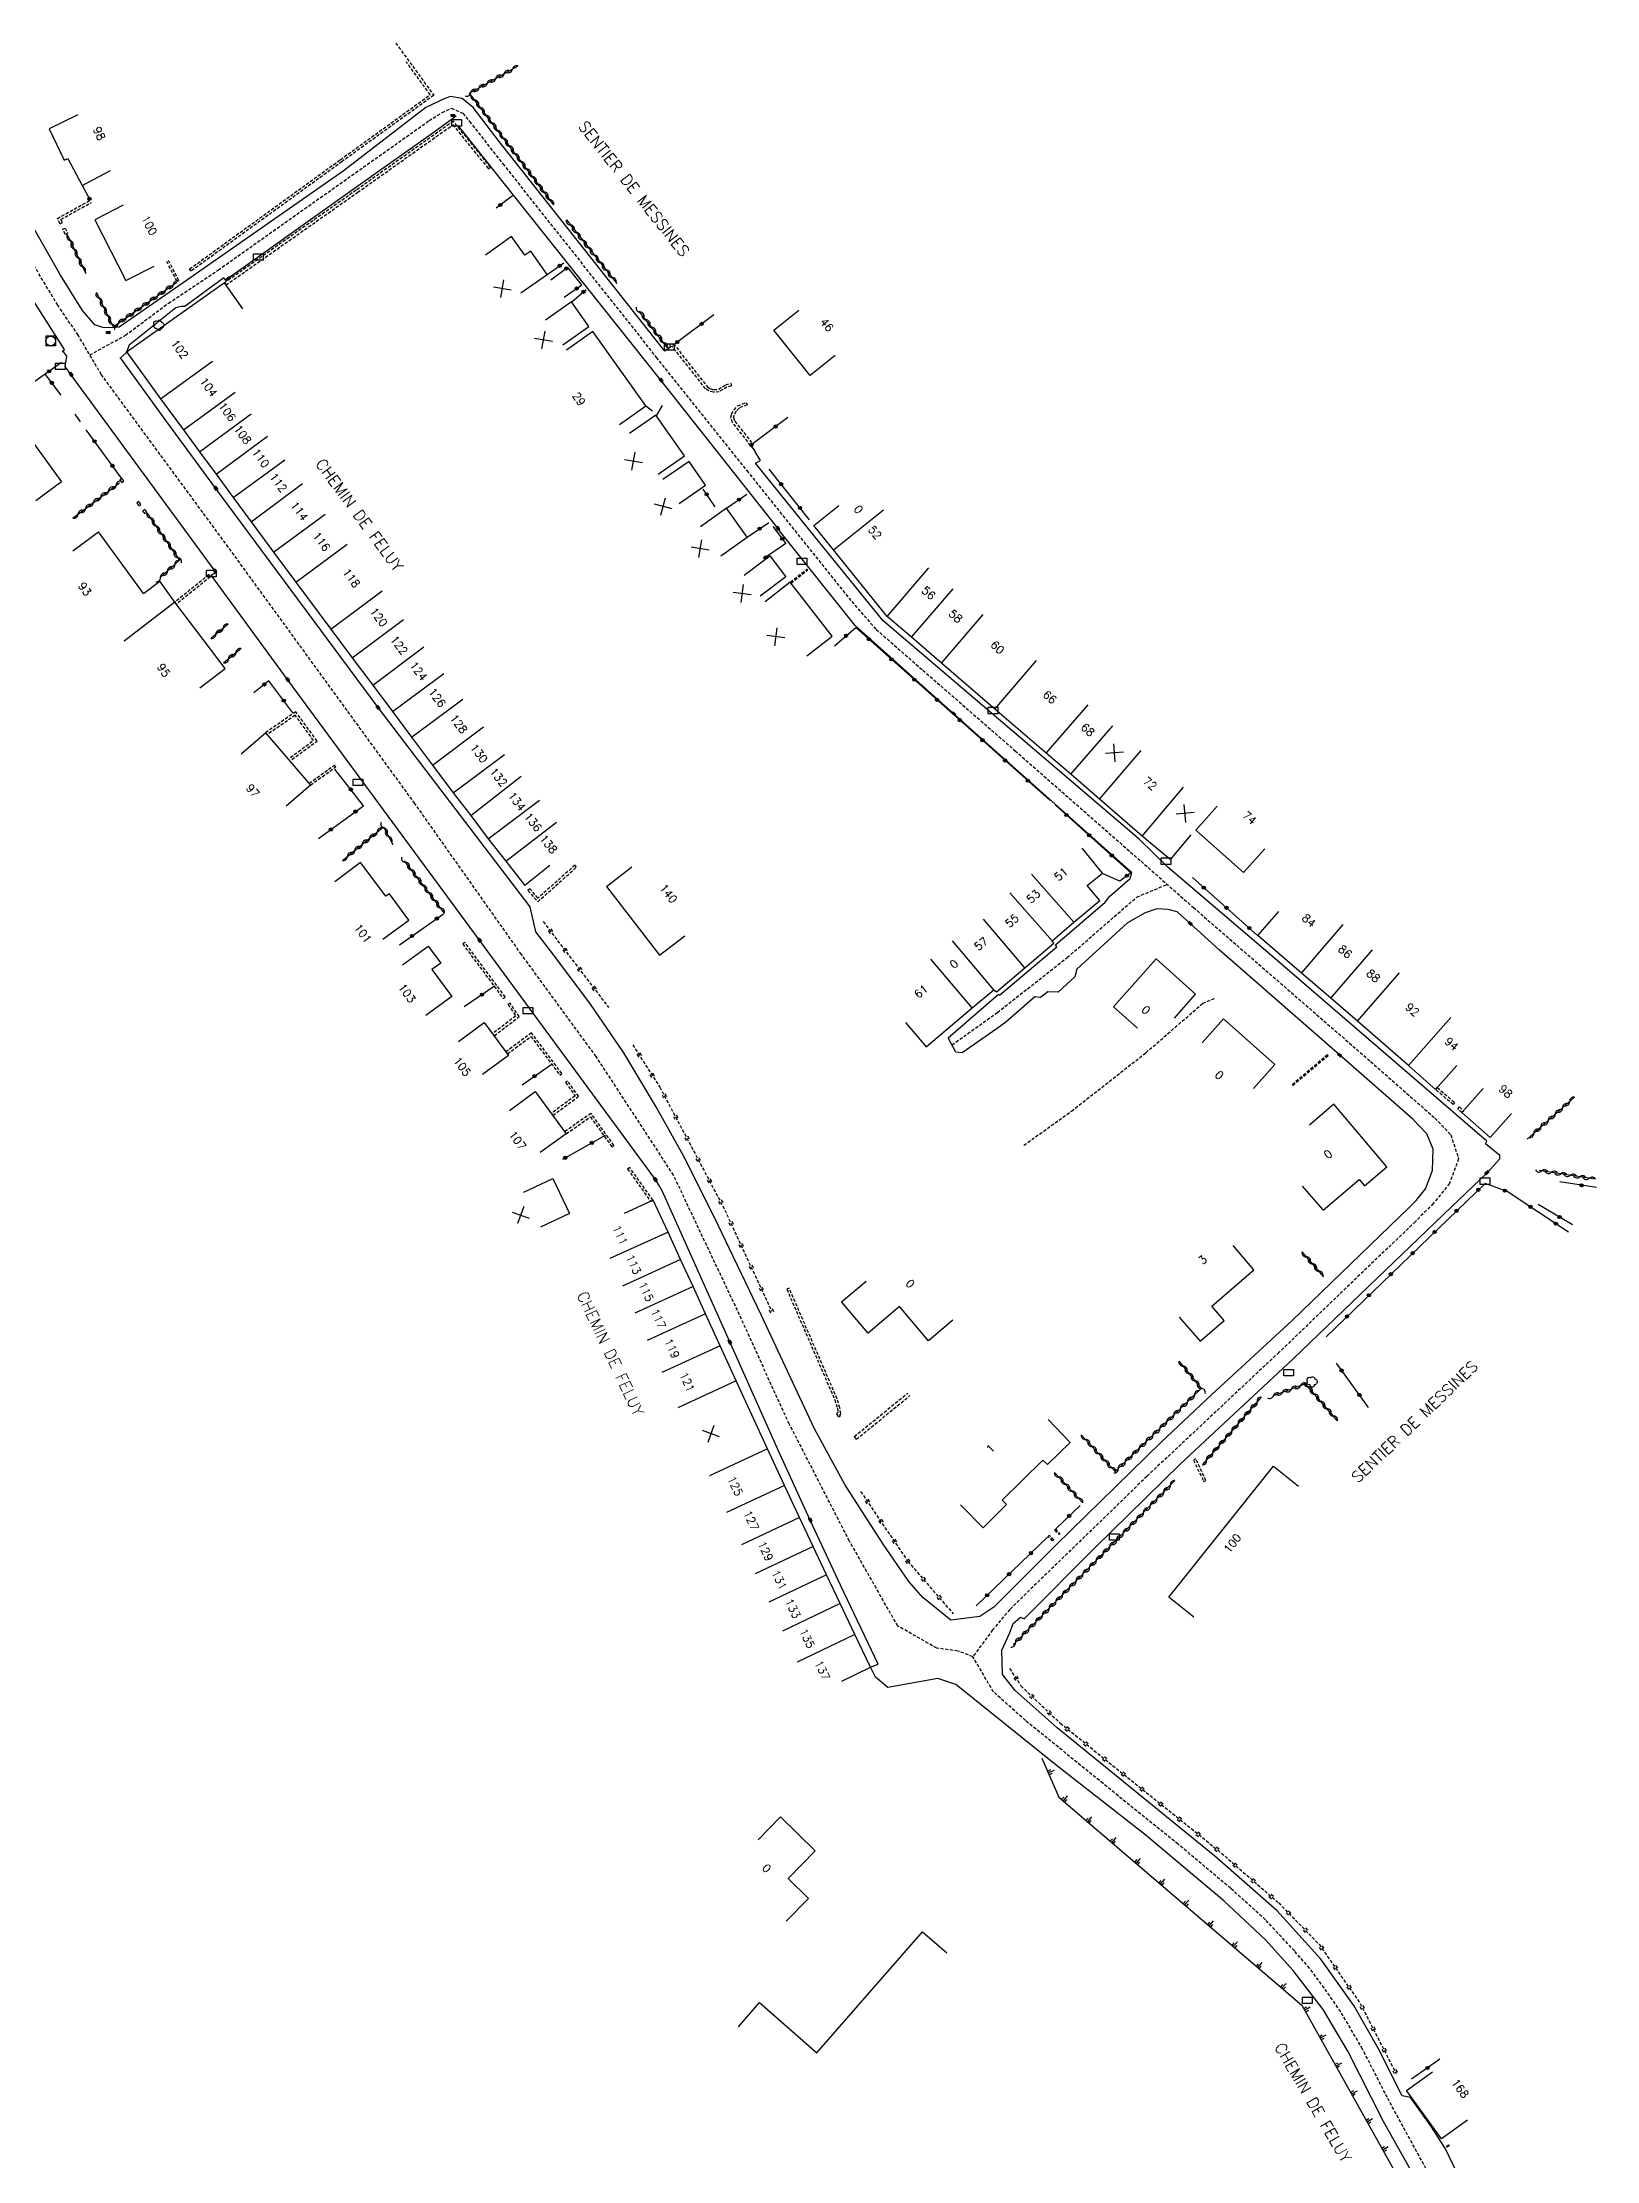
# Model space of a CAD drawing. Header units: millimetres. Extents: x 134000 to 135001, y 143000 to 144000.
# Drawn here: x 134157.8 to 134400.5, y 143281.8 to 143612.7 of the extents above; entities that cross this region are included whole.
import ezdxf
from ezdxf.enums import TextEntityAlignment as Align

# ---------------------------------------------------------------- set-up
doc = ezdxf.new("R2010")
doc.units = ezdxf.units.MM
doc.linetypes.add('DASHED', pattern=[0.75, 0.5, -0.25])
doc.layers.get('0').update_dxf_attribs({"linetype": 'CONTINUOUS'})
for name, color, linetype in [('W0001', 6, 'DASHED'), ('W0008', 7, 'CONTINUOUS'), ('w0100', 7, 'CONTINUOUS'), ('W0112', 1, 'DASHED'), ('W0211', 2, 'CONTINUOUS'), ('W0220', 5, 'DASHED'), ('W0300', 7, 'CONTINUOUS'), ('W0310', 3, 'CONTINUOUS'), ('W0322', 7, 'CONTINUOUS'), ('w0400', 7, 'CONTINUOUS'), ('W0420', 7, 'CONTINUOUS'), ('W0989', 7, 'CONTINUOUS'), ('W0991', 7, 'CONTINUOUS'), ('W1102', 7, 'CONTINUOUS'), ('W1471', 7, 'CONTINUOUS')]:
    doc.layers.add(name, color=color, linetype=linetype)
doc.styles.get("Standard").update_dxf_attribs({"font": 'romans.shx', "width": 0.85})

# ---------------------------------------------------------------- blocks, each defined once
blk = doc.blocks.new('T1471')
at = {"color": 0, "linetype": 'Continuous', "flags": 128}
blk.add_lwpolyline([(-0.75, -0.5), (-0.75, 0.5), (0.75, 0.5), (0.75, -0.5), (-0.75, -0.5)], dxfattribs=at)
blk = doc.blocks.new('T400')
at = {"color": 0, "linetype": 'ByBlock', "lineweight": -2}
for p, q in [((-0.15, -0.25), (-0.15, 0.3)), ((-0.15, 0.3), (0.15, 0.3)), ((-0.15, 0.15), (0.15, 0.15)), ((-0.15, 0), (0.15, 0)), ((0.15, 0.3), (0.15, -0.25)), ((-0.15, -0.15), (0.15, -0.15)), ((-0.15, -0.25), (-0.15, -0.3)), ((-0.15, -0.3), (0.15, -0.3)), ((0.15, -0.3), (0.15, -0.25))]:
    blk.add_line(p, q, dxfattribs=at)
blk = doc.blocks.new('t991o')
at = {"color": 0, "linetype": 'Continuous'}
for p, q in [((-1, 1), (1, -1)), ((-1, -1), (1, 1))]:
    blk.add_line(p, q, dxfattribs=at)
blk = doc.blocks.new('T300')
for p, q in [((-0.8, 0.51), (-0.86, 0.34)), ((-0.86, 0.34), (-0.86, 0.17)), ((-0.86, 0.17), (-0.74, 0.06)), ((-0.69, 0.63), (-0.8, 0.51)), ((-0.8, -0.06), (-0.74, 0.06)), ((-0.74, 0.06), (-0.69, 0.11)), ((-0.57, 0.69), (-0.69, 0.63)), ((-0.46, 0.69), (-0.57, 0.69)), ((-0.29, 0.63), (-0.46, 0.69)), ((-0.29, 0.63), (-0.17, 0.74)), ((-0.23, 0.57), (-0.29, 0.63)), ((-0.17, 0.74), (-0.06, 0.8)), ((-0.06, 0.8), (0.06, 0.8)), ((0.06, 0.8), (0.23, 0.74)), ((0.23, 0.74), (0.34, 0.63)), ((0.34, 0.63), (0.4, 0.51)), ((0.46, 0.46), (0.34, 0.46)), ((0.4, 0.51), (0.4, 0.46)), ((0.57, 0.4), (0.46, 0.46)), ((0.57, 0.4), (0.69, 0.29)), ((0.69, 0.29), (0.74, 0.17)), ((0.74, 0.06), (0.69, -0.17)), ((0.74, 0.17), (0.74, 0.06)), ((-0.8, -0.17), (-0.8, -0.06)), ((-0.8, -0.23), (-0.8, -0.17)), ((-0.74, -0.34), (-0.8, -0.23)), ((-0.69, -0.4), (-0.74, -0.34)), ((-0.51, -0.46), (-0.69, -0.4)), ((-0.4, -0.46), (-0.51, -0.46)), ((-0.4, -0.46), (-0.34, -0.46)), ((-0.34, -0.46), (-0.34, -0.4)), ((-0.34, -0.51), (-0.34, -0.46)), ((-0.29, -0.63), (-0.34, -0.51)), ((-0.17, -0.74), (-0.29, -0.63)), ((-0.06, -0.8), (-0.17, -0.74)), ((0.06, -0.8), (-0.06, -0.8)), ((0.17, -0.74), (0.06, -0.8)), ((0.23, -0.69), (0.17, -0.74)), ((0.29, -0.46), (0.23, -0.46)), ((0.29, -0.63), (0.23, -0.69)), ((0.46, -0.4), (0.29, -0.46)), ((0.34, -0.51), (0.29, -0.63)), ((0.34, -0.51), (0.34, -0.46)), ((0.57, -0.34), (0.46, -0.4)), ((0.63, -0.29), (0.57, -0.34)), ((0.69, -0.17), (0.63, -0.29))]:
    blk.add_line(p, q)
blk = doc.blocks.new('T420')
for p, q in [((0.75, 0.75), (-0.75, 0.75)), ((-0.75, 0.75), (-0.75, -0.75)), ((0.75, 0.75), (0.75, -0.75)), ((0.75, -0.75), (-0.75, -0.75))]:
    blk.add_line(p, q)
blk.add_ellipse((0, 0), major_axis=(-0.53, 0.53), ratio=1, start_param=3.926991, end_param=10.210176)
blk = doc.blocks.new('t322o')
at = {"color": 0, "linetype": 'Continuous'}
for radius in [0.25, 0.15]:
    blk.add_circle((0, 0), radius, dxfattribs=at)
blk = doc.blocks.new('t310o')
at = {"color": 0, "linetype": 'Continuous'}
for centre, start, end in [((-0.5, 0.38), 216.8699, 323.1304), ((0.5, -0.37), 36.8699, 143.1303)]:
    blk.add_arc(centre, 0.625, start, end, dxfattribs=at)
blk = doc.blocks.new('t220o')
at = {"color": 0, "linetype": 'Continuous'}
for p, q in [((-0.25, 0.25), (0.25, 0.25)), ((-0.25, -0.25), (0.25, -0.25))]:
    blk.add_line(p, q, dxfattribs=at)
blk = doc.blocks.new('t211o')
at = {"color": 0, "linetype": 'Continuous'}
for p, q in [((-0.29, 0.5), (-0.29, 0)), ((0, 1), (0, 0)), ((0.29, 0.5), (0.29, 0))]:
    blk.add_line(p, q, dxfattribs=at)

msp = doc.modelspace()

# ---------------------------------------------------------------- linework, layer by layer
at = {"layer": 'W0001'}
for points in [[(134165.21, 143563.9), (134170.77, 143566.98), (134177.48, 143571.99), (134185.28, 143577.19), (134218.2, 143600.51), (134220.24, 143601.77), (134221.67, 143602.45), (134223.46, 143601.67), (134224.51, 143600.39), (134229.7, 143593.77), (134253.68, 143563.52), (134267.83, 143545.83), (134284.19, 143525.39), (134288.02, 143521.01), (134295.3, 143514.65), (134309.71, 143502.08), (134329.38, 143484.8), (134337.56, 143477.58), (134365.23, 143453.52), (134375.28, 143444.67), (134377.75, 143442.08), (134378.98, 143438.3), (134377.55, 143434.46), (134375.02, 143431.35), (134372.23, 143428.52), (134350.93, 143408.09), (134330.28, 143388.7), (134308.88, 143367.93), (134306.2, 143364.71), (134303.12, 143360.54)], [(134375.67, 143277.26), (134367.83, 143291.67), (134363.97, 143299.24), (134360.56, 143305.08), (134357.98, 143308.78), (134355.71, 143311.86), (134353.34, 143314.57), (134348.81, 143319.44), (134343.37, 143324.35), (134335.17, 143331.23), (134323.45, 143340.7), (134311.32, 143350.58), (134306.34, 143355.04), (134303.12, 143360.54), (134300.77, 143361.42), (134297.47, 143361.88), (134291.38, 143365.33), (134283.84, 143378.6), (134274.45, 143396.89), (134266.03, 143415.29), (134256.37, 143435.77), (134244.27, 143454.31), (134232.61, 143470.25), (134215.97, 143493.82), (134186.84, 143533.87), (134167.02, 143560.82), (134163.4, 143566.98), (134160.21, 143571.67), (134155.11, 143580.14)], [(134299.86, 143456.11), (134306.95, 143461.19), (134317.85, 143469.76), (134328.72, 143479.21), (134333.47, 143481.19)], [(134311.09, 143440.44), (134318.52, 143445.77), (134330.13, 143454.89), (134339.02, 143462.61), (134340.9, 143463.39)]]:
    msp.add_lwpolyline(points, dxfattribs=at)
at = {"layer": 'W0008'}
msp.add_line((134372.35, 143431.79), (134371.23, 143430.69), dxfattribs=at)
for points in [[(134255.96, 143565.18), (134255, 143564.51), (134229.14, 143597.27), (134225.08, 143602.58), (134223.35, 143603.98), (134221.53, 143604.29), (134220.64, 143603.97), (134217.69, 143602.55), (134204.76, 143592.62), (134179.09, 143574.71), (134169.79, 143568.24), (134168.8, 143568.13), (134167.26, 143568.2), (134165.99, 143568.62), (134164.07, 143570.85), (134160.62, 143576.35), (134155.89, 143584.69), (134153.47, 143589.15), (134148.39, 143599.62), (134136.13, 143624.93)], [(134222.42, 143601.19), (134218.63, 143598.44), (134206.57, 143589.93), (134186.81, 143575.83), (134186.43, 143575.55), (134186.14, 143575.95), (134180.06, 143571.45), (134179.48, 143571.47), (134178.64, 143571.24), (134171.36, 143565.41), (134170.88, 143564.25), (134169.9, 143563.34)], [(134372.35, 143431.79), (134373.81, 143433.64), (134374.91, 143436.48), (134374.99, 143439.8), (134374.03, 143442.22), (134371.81, 143444.51), (134360.41, 143454.52), (134341.58, 143470.99), (134337.06, 143475.07), (134335.02, 143476.92), (134333.63, 143477.25), (134331.87, 143477.37), (134330.05, 143476.75), (134327.27, 143475.19), (134319.35, 143467.93), (134319.05, 143466.76), (134316.44, 143464.35), (134314.84, 143464.41), (134313.67, 143463.53), (134312.77, 143463.6), (134308.24, 143459.64), (134306.93, 143458.66), (134301.45, 143454.88), (134300.46, 143455), (134299.25, 143457.22), (134307.14, 143464.02), (134307.27, 143463.86), (134316.21, 143471.46), (134316.01, 143471.75), (134323.79, 143478.41), (134324.5, 143479.36), (134327.69, 143482.1), (134327.94, 143483.05), (134300.14, 143507.86), (134284.71, 143521.63), (134272.93, 143536.44), (134272.67, 143536.84), (134254.41, 143559.97), (134231.39, 143588.87), (134222.73, 143599.76)], [(134160.89, 143564.43), (134161.28, 143564.73), (134156.15, 143572.76)], [(134376.17, 143272.03), (134367.27, 143287.94), (134361.69, 143298.9), (134357.8, 143305.4), (134353.15, 143311.5), (134348.83, 143316.29), (134342.33, 143322.41), (134329.9, 143332.81), (134316.15, 143343.58), (134300.44, 143356.2), (134297.63, 143357.11), (134289.84, 143355.74), (134287.93, 143357.36), (134287.15, 143358.88), (134288.35, 143359.38), (134282.42, 143371.71), (134277.73, 143381.89), (134272.73, 143392.8), (134265.16, 143409.72), (134254.65, 143433.22), (134254.04, 143434.33), (134253.54, 143435.07), (134226.09, 143472.45), (134196.1, 143513.2), (134184.16, 143529.5), (134184.87, 143529.95), (134184.77, 143530.14), (134162.27, 143560.86), (134161.37, 143562.11), (134161.6, 143563.69), (134161.01, 143564.52)], [(134371.23, 143430.69), (134352.97, 143413.07), (134340.45, 143401.48), (134332.52, 143394.06), (134325.42, 143387.14), (134316.07, 143377.97), (134306.39, 143368.28), (134304.2, 143366.82), (134299.65, 143366.23), (134295.29, 143369.8), (134293.11, 143372.3), (134289.13, 143378.14), (134283.12, 143387.43), (134278.4, 143396.12), (134270.06, 143413.93), (134262.65, 143429.38), (134257.92, 143438.76), (134253.73, 143446.32), (134248.59, 143454.9), (134243.42, 143462.48), (134237.52, 143470.32), (134234.88, 143473.78), (134233.98, 143477.7), (134216.89, 143500.07), (134210.22, 143508.82), (134185.46, 143542.25), (134184.89, 143543.04), (134177.26, 143553.44), (134170.01, 143563.45)], [(134378.68, 143279.97), (134376.92, 143283.65), (134374.74, 143287.09), (134371.48, 143291.65), (134370.15, 143291.94), (134366.47, 143299.27), (134362.61, 143306.04), (134357.48, 143313.27), (134350.6, 143320.88), (134340.91, 143329.36), (134316.27, 143349.42), (134309.72, 143355.24), (134307.76, 143357.76), (134307.64, 143361.58), (134308.82, 143364.18), (134309.42, 143365.72), (134310.53, 143366.72), (134311.12, 143366.43), (134322.13, 143377.5), (134335.54, 143390.66), (134353.11, 143407.02), (134365.03, 143418.47), (134377.83, 143430.78), (134383.41, 143436.15), (134385.39, 143438.29), (134385.42, 143438.84), (134383.2, 143440.65), (134383.38, 143441.07), (134349.2, 143470.57), (134333.61, 143483.82), (134329.08, 143488.28), (134310.6, 143504.03), (134289.12, 143522.36), (134277.67, 143536.49), (134269.18, 143546.98), (134269.96, 143547.42), (134269.09, 143548.87)]]:
    msp.add_lwpolyline(points, dxfattribs=at)
at = {"layer": 'w0100'}
for p, q in [((134162.54, 143533.31), (134166.58, 143536.25)), ((134173.58, 143526.66), (134166.58, 143536.25)), ((134173.58, 143526.66), (134176.12, 143528.58)), ((134237.06, 143484.14), (134233.14, 143481.04)), ((134245.92, 143480.86), (134249.88, 143483.91)), ((134359.48, 143446.83), (134355.67, 143443.59)), ((134357.8, 143430.27), (134363.43, 143435.08)), ((134363.43, 143435.08), (134364.27, 143434.09)), ((134354.55, 143434.07), (134357.8, 143430.27)), ((134282.61, 143415.96), (134286.43, 143419.2)), ((134286.76, 143411.07), (134282.61, 143415.96)), ((134291.67, 143415.23), (134286.76, 143411.07)), ((134296.19, 143409.89), (134291.67, 143415.23)), ((134300.01, 143413.12), (134296.19, 143409.89)), ((134274.27, 143325.9), (134278.5, 143330.2)), ((134277.44, 143322.78), (134274.27, 143325.9)), ((134273.94, 143319.21), (134277.44, 143322.78))]:
    msp.add_line(p, q, dxfattribs=at)
for points in [[(134163.35, 143601.42), (134158.85, 143599.24), (134161.22, 143594.35), (134161.8, 143594.6), (134164.02, 143590.38), (134168.45, 143592.7)], [(134170.42, 143587.28), (134165.97, 143585.01), (134170.82, 143575.51), (134175.27, 143577.78)], [(134232.54, 143573.6), (134236.62, 143576.49), (134234.06, 143580.11), (134233.16, 143579.48), (134231.04, 143582.41), (134226.99, 143579.48)], [(134189.13, 143571.1), (134186.23, 143575.17), (134170.9, 143564.26)], [(134239.06, 143565.46), (134243.15, 143568.33), (134240.44, 143572.2), (134236.35, 143569.33)], [(134281.59, 143563.83), (134277.69, 143560.71), (134272.03, 143567.78), (134275.93, 143570.91)], [(134247.95, 143553.03), (134252.02, 143555.94), (134243.74, 143567.54), (134239.67, 143564.64)], [(134170.99, 143564.34), (134176.25, 143557.06), (134179.83, 143552.18), (134182.36, 143548.75), (134184.92, 143545.29), (134187.58, 143541.64), (134190.4, 143537.84), (134193.89, 143533.1), (134197.37, 143528.39), (134202.86, 143521.05), (134206.18, 143516.6), (134209.39, 143512.32), (134212.49, 143508.18), (134215.44, 143504.19), (134218.71, 143499.83), (134221.94, 143495.49), (134224.73, 143491.94), (134227.44, 143488.33), (134230.17, 143484.8), (134233.14, 143481.04)], [(134253.99, 143545.27), (134258.07, 143548.15), (134253.6, 143554.51), (134249.51, 143551.63)], [(134150.27, 143550.02), (134154.31, 143552.97), (134160.8, 143544.08), (134156.76, 143541.13)], [(134257.26, 143540.71), (134261.37, 143543.55), (134258.8, 143547.28), (134254.69, 143544.43)], [(134337.14, 143488.93), (134333.92, 143485.1), (134329.58, 143488.74), (134322.87, 143494.52), (134318.4, 143498.39), (134314.58, 143501.69), (134306.56, 143508.56), (134298.2, 143515.77), (134293.53, 143519.79), (134289.73, 143523.06), (134281.36, 143533.46), (134278.28, 143537.26), (134282.17, 143540.4)], [(134263.77, 143532.54), (134267.85, 143535.44), (134264.65, 143539.95), (134260.57, 143537.05)], [(134267.41, 143529.51), (134271.39, 143532.53), (134273.9, 143529.23), (134269.91, 143526.21)], [(134182.39, 143511.89), (134186.37, 143514.92), (134178.51, 143525.26), (134176.12, 143528.58)], [(134277.21, 143516.91), (134281.16, 143519.99), (134274.6, 143528.39), (134270.66, 143525.31)], [(134188.85, 143501.6), (134192.64, 143504.86), (134199.67, 143496.7), (134195.89, 143493.43)], [(134348.72, 143486.76), (134345.39, 143483.03), (134337.92, 143489.68), (134341.25, 143493.41)], [(134210.98, 143472.65), (134215.01, 143475.61), (134211.99, 143479.73), (134211.45, 143479.33), (134207.47, 143484.61), (134203.48, 143481.61)], [(134292.59, 143459.62), (134295.82, 143455.8), (134303.03, 143461.9), (134306.37, 143464.72), (134306.8, 143464.38), (134311.24, 143468.14), (134315.78, 143472), (134315.51, 143472.36), (134318.86, 143475.3), (134322.94, 143478.68), (134320.99, 143481), (134323.38, 143482.96), (134320.21, 143486.83)], [(134245.92, 143480.86), (134254.17, 143470.11), (134258.14, 143473.15)], [(134378.69, 143452.91), (134375.39, 143449.15), (134371.15, 143452.87), (134363.16, 143459.81), (134359, 143463.41), (134354.44, 143467.3), (134347.61, 143473.19), (134350.88, 143476.98)], [(134214.02, 143468.6), (134218.06, 143471.54), (134220.01, 143468.86), (134218.64, 143467.87), (134221.72, 143463.69), (134217.69, 143460.73)], [(134334.58, 143460.31), (134337.9, 143464.04), (134331.74, 143469.54), (134325.1, 143462.05), (134328.85, 143458.73)], [(134222.79, 143456.64), (134226.82, 143459.59), (134230.59, 143454.45), (134226.55, 143451.49)], [(134346.94, 143449.32), (134350.27, 143453.05), (134342.27, 143460.18), (134338.95, 143456.45)], [(134230.74, 143445.88), (134234.78, 143448.82), (134239.58, 143442.23), (134235.54, 143439.29)], [(134387.21, 143445.4), (134383.9, 143441.65), (134379.5, 143445.53), (134382.8, 143449.28)], [(134364.27, 143434.09), (134367.76, 143437.08), (134359.48, 143446.83)], [(134233.01, 143433.1), (134237.53, 143435.23), (134240.11, 143429.78), (134235.58, 143427.64)], [(134282.64, 143356.72), (134287.15, 143358.88), (134284.69, 143364.02), (134282.4, 143368.83), (134280.25, 143373.33), (134278.15, 143377.76), (134276.02, 143382.27), (134273.69, 143387.28), (134271.05, 143393), (134266.14, 143403.63), (134263.65, 143409.09), (134261.37, 143414.09), (134259.41, 143418.38), (134257.48, 143422.59), (134255.54, 143426.87), (134253.21, 143431.87), (134248.68, 143429.77)], [(134335.34, 143413.6), (134338.6, 143409.81), (134342.36, 143413.04), (134340.41, 143415.31), (134347.02, 143420.98), (134343.77, 143424.77)], [(134301.2, 143384.26), (134304.7, 143380.68), (134308.39, 143384.3), (134307.69, 143385.01), (134314.05, 143391.24), (134314.79, 143390.58), (134318.33, 143394.01), (134314.85, 143397.6)], [(134337.61, 143366.72), (134333.7, 143369.84), (134350.06, 143390.31), (134353.97, 143387.19)], [(134269.58, 143331.95), (134273.08, 143335.52), (134278.5, 143330.2)], [(134266.49, 143302.73), (134269.79, 143306.49), (134278.73, 143298.64), (134295.27, 143317.56), (134299.03, 143314.27)], [(134380.35, 143288.14), (134376.3, 143285.2), (134370.84, 143292.74), (134374.89, 143295.67)]]:
    msp.add_lwpolyline(points, dxfattribs=at)
at = {"layer": 'W0112'}
for p, q in [((134204.58, 143594.09), (134181.04, 143577)), ((134206.81, 143589.64), (134186.25, 143575.16)), ((134160.57, 143584.41), (134160.92, 143584.6)), ((134161, 143583.55), (134161.37, 143583.72)), ((134161.39, 143582.74), (134161, 143583.55)), ((134179.1, 143575.55), (134177.39, 143578.88)), ((134256.18, 143565.23), (134255.88, 143565.18)), ((134266.38, 143555.95), (134267.71, 143556.47)), ((134170.23, 143544.6), (134169.9, 143544.37)), ((134170.52, 143544.17), (134170.23, 143544.6)), ((134172.89, 143541), (134172.56, 143540.78)), ((134173.19, 143540.55), (134172.89, 143541)), ((134173.79, 143539.78), (134173.45, 143539.56)), ((134174.09, 143539.34), (134173.79, 143539.78)), ((134274.71, 143528.27), (134277.28, 143530.3)), ((134184.04, 143529.25), (134178.72, 143524.95)), ((134199.47, 143496.98), (134203.41, 143499.83)), ((134235.16, 143478.48), (134241.24, 143483.9)), ((134233.64, 143480.25), (134235.16, 143478.48)), ((134223.77, 143472.13), (134223.45, 143471.89)), ((134230.09, 143463.61), (134223.77, 143472.13)), ((134232.28, 143460.53), (134230.84, 143462.63)), ((134228.36, 143457.55), (134232.28, 143460.53)), ((134234.19, 143457.99), (134230.2, 143455.03)), ((134238.92, 143451.64), (134234.19, 143457.99)), ((134358.62, 143454.43), (134352.98, 143449.65)), ((134237.53, 143445.1), (134241.54, 143448.08)), ((134241.54, 143448.08), (134239.83, 143450.47)), ((134375.39, 143449.15), (134375.65, 143449.45)), ((134378.12, 143446.78), (134375.39, 143449.15)), ((134243.49, 143445.42), (134239.38, 143442.56)), ((134247.07, 143440.4), (134243.49, 143445.42)), ((134378.86, 143446.12), (134379.13, 143446.42)), ((134379.5, 143445.53), (134378.86, 143446.12)), ((134249.53, 143436.95), (134249.2, 143436.72)), ((134253.14, 143431.86), (134249.53, 143436.95)), ((134284.59, 143394.92), (134292.96, 143401.73)), ((134281.8, 143398.49), (134282.11, 143398.01)), ((134337.58, 143391.26), (134339.15, 143387.91)), ((134339.15, 143387.91), (134339.52, 143388.08)), ((134315.07, 143379.48), (134314.89, 143379.34)), ((134315.74, 143378.79), (134315.07, 143379.48)), ((134315.88, 143380.31), (134316, 143380.45)), ((134316, 143380.45), (134316.72, 143379.75)), ((134377.08, 143284.04), (134377.41, 143284.26)), ((134377.17, 143283.9), (134377.08, 143284.04))]:
    msp.add_line(p, q, dxfattribs=at)
for points in [[(134181.04, 143577), (134180.8, 143577.33), (134204.34, 143594.41), (134218.37, 143604.56), (134214.64, 143609.68)], [(134212.98, 143612.63), (134218.93, 143604.47), (134204.58, 143594.09)], [(134186.25, 143575.16), (134186.48, 143574.83), (134207.04, 143589.31), (134221.91, 143599.87)], [(134227.77, 143593.23), (134221.99, 143600.42), (134206.81, 143589.64)], [(134221.91, 143599.87), (134227.46, 143592.98), (134227.77, 143593.23)], [(134160.57, 143584.41), (134160.15, 143585.22), (134165.27, 143588.08)], [(134160.92, 143584.6), (134160.69, 143585.06), (134165.46, 143587.73)], [(134161.37, 143583.72), (134161.75, 143582.91), (134161.39, 143582.74)], [(134179.1, 143575.55), (134178.83, 143575.39), (134177.12, 143578.72)], [(134255.88, 143565.18), (134255.82, 143565.57), (134256.35, 143565.66), (134261.65, 143558.9), (134262.05, 143558.64), (134262.62, 143558.48), (134263.38, 143558.54), (134264.52, 143559.25)], [(134265.4, 143559.08), (134264.68, 143558.88), (134263.51, 143558.15), (134262.58, 143558.08), (134261.88, 143558.27), (134261.38, 143558.61), (134256.18, 143565.23)], [(134264.52, 143559.25), (134265.3, 143559.47), (134265.4, 143559.08)], [(134268.41, 143549.75), (134265.59, 143553.34), (134265.34, 143554.09), (134265.43, 143554.65), (134265.83, 143555.34), (134266.38, 143555.95)], [(134267.71, 143556.47), (134267.86, 143556.1), (134266.61, 143555.61), (134266.16, 143555.1), (134265.81, 143554.51), (134265.75, 143554.12), (134265.95, 143553.54)], [(134265.95, 143553.54), (134268.72, 143550), (134268.41, 143549.75)], [(134169.9, 143544.37), (134170.19, 143543.95), (134170.52, 143544.17)], [(134172.56, 143540.78), (134172.85, 143540.33), (134173.19, 143540.55)], [(134173.45, 143539.56), (134173.76, 143539.11), (134174.09, 143539.34)], [(134274.6, 143528.39), (134277.18, 143530.43), (134277.28, 143530.3)], [(134184.04, 143529.25), (134183.81, 143529.58), (134178.49, 143525.27)], [(134196.78, 143500.7), (134200.7, 143503.59), (134197.38, 143508.16), (134192.62, 143504.87)], [(134196.54, 143501.02), (134200.14, 143503.68), (134197.29, 143507.61), (134192.85, 143504.54)], [(134199.67, 143496.7), (134203.62, 143499.54), (134203.41, 143499.83)], [(134241.24, 143483.9), (134240.98, 143484.2), (134235.2, 143479.05)], [(134235.2, 143479.05), (134233.94, 143480.51), (134233.64, 143480.25)], [(134223.45, 143471.89), (134229.77, 143463.37), (134230.09, 143463.61)], [(134231.73, 143460.62), (134228.12, 143457.87), (134228.36, 143457.55)], [(134230.84, 143462.63), (134230.51, 143462.4), (134231.73, 143460.62)], [(134230.2, 143455.03), (134230.44, 143454.71), (134234.11, 143457.43)], [(134234.11, 143457.43), (134238.6, 143451.41), (134238.92, 143451.64)], [(134358.62, 143454.43), (134358.49, 143454.58), (134352.86, 143449.81)], [(134240.99, 143448.16), (134237.29, 143445.42), (134237.53, 143445.1)], [(134239.83, 143450.47), (134239.51, 143450.24), (134240.99, 143448.16)], [(134375.65, 143449.45), (134378.38, 143447.08), (134378.12, 143446.78)], [(134239.38, 143442.56), (134239.61, 143442.23), (134243.39, 143444.87)], [(134243.39, 143444.87), (134246.75, 143440.17), (134247.07, 143440.4)], [(134379.13, 143446.42), (134379.77, 143445.83), (134379.5, 143445.53)], [(134249.2, 143436.72), (134252.81, 143431.63), (134253.14, 143431.86)], [(134281.92, 143400.82), (134274.43, 143418.1), (134274.06, 143417.94)], [(134274.06, 143417.94), (134281.54, 143400.69), (134281.95, 143399.34), (134282.06, 143398.68), (134281.8, 143398.49)], [(134284.59, 143394.92), (134284.92, 143394.51), (134293.29, 143401.32)], [(134282.11, 143398.01), (134282.45, 143398.23), (134282.34, 143398.39), (134282.5, 143398.5), (134282.34, 143399.43), (134281.92, 143400.82)], [(134339.52, 143388.08), (134337.94, 143391.43), (134337.58, 143391.26)], [(134315.74, 143378.79), (134315.56, 143378.64), (134314.89, 143379.34)], [(134315.88, 143380.31), (134316.6, 143379.6), (134316.72, 143379.75)], [(134377.41, 143284.26), (134377.51, 143284.13), (134377.17, 143283.9)]]:
    msp.add_lwpolyline(points, dxfattribs=at)
at = {"layer": 'W0211'}
msp.add_lwpolyline([(134313.91, 143344.67), (134316.55, 143338.58), (134354.48, 143306.09), (134374.26, 143270.69)], dxfattribs=at)
at = {"layer": 'W0220'}
msp.add_line((134236, 143475.38), (134246.23, 143461.95), dxfattribs=at)
for points in [[(134249.99, 143456.12), (134254.22, 143449.51), (134264.39, 143430.32), (134271.65, 143414.54)], [(134285.59, 143386.33), (134292.96, 143375.43), (134300.05, 143367.23)], [(134308.86, 143358.71), (134310.62, 143355.96), (134316.77, 143350.14), (134341.36, 143330.34), (134350.88, 143322.07), (134357.18, 143315.6), (134363.6, 143306.37), (134369.22, 143295.4)]]:
    msp.add_lwpolyline(points, dxfattribs=at)
at = {"layer": 'W0310'}
for p, q in [((134239.63, 143584.99), (134247.49, 143575.09)), ((134161.66, 143582.7), (134164.57, 143576.62)), ((134255.43, 143565.03), (134251.02, 143570.76)), ((134162.57, 143538.4), (134169.82, 143543.94)), ((134186.79, 143521.86), (134184.15, 143519.65)), ((134186.1, 143515.8), (134188.87, 143518.08)), ((134220.58, 143476.7), (134214.35, 143484.88)), ((134397.06, 143447.94), (134389.7, 143441.41)), ((134400.37, 143435.13), (134391.57, 143436.49)), ((134354.51, 143423.78), (134357.89, 143419.88)), ((134348.15, 143401.07), (134338.97, 143390.54)), ((134334.67, 143388.04), (134309.39, 143362.37)), ((134315.86, 143389.32), (134320.23, 143384.62))]:
    msp.add_line(p, q, dxfattribs=at)
for points in [[(134237.67, 143587.35), (134224.53, 143604.78), (134232.13, 143609.05)], [(134166.23, 143573.66), (134168.83, 143568.27), (134178.78, 143575.25)], [(134174.11, 143539.24), (134179.21, 143531.83), (134176.14, 143529.06)], [(134204.65, 143484.9), (134211.07, 143490.16), (134212.55, 143487.44)], [(134335.3, 143406.71), (134338.79, 143402.42), (134325.34, 143389.47), (134320.05, 143395.21)], [(134360.07, 143397.38), (134355.07, 143403.17), (134350.03, 143401.31)]]:
    msp.add_lwpolyline(points, dxfattribs=at)
at = {"layer": 'W0322'}
for p, q in [((134164.02, 143590.38), (134165.27, 143588.08)), ((134231.21, 143588.74), (134228.66, 143586.84)), ((134236.62, 143576.49), (134239.22, 143578.27)), ((134240.5, 143572.2), (134242.72, 143574.11)), ((134262.66, 143570.18), (134256.27, 143565.39)), ((134160.8, 143562.73), (134153.53, 143557.58)), ((134160.73, 143557.64), (134158.28, 143560.86)), ((134163.76, 143553.46), (134162.91, 143554.63)), ((134252.02, 143555.94), (134253.06, 143555.16)), ((134253.69, 143554.39), (134254.67, 143556.02)), ((134170.14, 143544.66), (134164.63, 143552.2)), ((134277.6, 143538.14), (134271.32, 143546.05)), ((134262.89, 143540.16), (134261, 143542.93)), ((134264.65, 143539.95), (134267.8, 143542.14)), ((134267.85, 143535.43), (134271.24, 143537.75)), ((134337.4, 143482.25), (134347.59, 143473.22)), ((134213.58, 143471.76), (134220.43, 143476.57)), ((134228.41, 143465.31), (134223.69, 143462.07)), ((134232.71, 143449.87), (134237.42, 143453.14)), ((134245.68, 143441.96), (134239.02, 143438.23)), ((134400.53, 143433.82), (134394.79, 143434.71)), ((134396.78, 143428.01), (134391.41, 143431.19)), ((134364.88, 143399.48), (134359.89, 143406.37)), ((134319.88, 143384.18), (134316.09, 143380.53)), ((134303.64, 143368.48), (134314.84, 143379.27)), ((134376.06, 143297.64), (134371.62, 143294.56))]:
    msp.add_line(p, q, dxfattribs=at)
for points in [[(134239.29, 143572.92), (134242.04, 143574.84), (134239.85, 143577.57), (134237.19, 143575.58)], [(134274.21, 143554.14), (134268.41, 143549.75), (134269.08, 143548.92)], [(134271.89, 143537.08), (134273.89, 143534.46), (134270.44, 143532.03)], [(134281.52, 143518.47), (134284.82, 143521.34), (134315.18, 143494.29)], [(134196.92, 143507.99), (134193.19, 143512.98), (134190.8, 143511.14)], [(134200.93, 143488.37), (134207.94, 143493.48), (134203.48, 143499.21)], [(134315.97, 143493.61), (134327.78, 143483.02), (134326.07, 143481.69), (134323.46, 143482.83)], [(134396.15, 143426.88), (134386.55, 143433.22), (134383.11, 143434.48), (134358.28, 143410.53)]]:
    msp.add_lwpolyline(points, dxfattribs=at)
at = {"layer": 'W1102'}
for p, q in [((134176.25, 143557.06), (134184.36, 143562.91)), ((134179.83, 143552.18), (134187.89, 143558.1)), ((134182.36, 143548.75), (134190.41, 143554.69)), ((134184.92, 143545.29), (134192.96, 143551.23)), ((134187.58, 143541.64), (134195.66, 143547.53)), ((134190.4, 143537.84), (134198.43, 143543.81)), ((134193.89, 143533.1), (134201.95, 143539.02)), ((134281.36, 143533.46), (134289.14, 143539.73)), ((134197.37, 143528.39), (134205.42, 143534.32)), ((134289.73, 143523.06), (134296.26, 143530.63)), ((134202.86, 143521.05), (134210.86, 143527.05)), ((134293.53, 143519.79), (134300.05, 143527.37)), ((134178.51, 143525.26), (134170.55, 143519.2)), ((134206.18, 143516.6), (134214.19, 143522.59)), ((134298.2, 143515.77), (134304.72, 143523.34)), ((134209.39, 143512.32), (134217.39, 143518.32)), ((134212.49, 143508.18), (134220.5, 143514.16)), ((134306.56, 143508.56), (134313.07, 143516.15)), ((134215.44, 143504.19), (134223.48, 143510.14)), ((134314.58, 143501.69), (134321.11, 143509.26)), ((134218.71, 143499.83), (134226.71, 143505.82)), ((134318.4, 143498.39), (134324.95, 143505.95)), ((134221.94, 143495.49), (134229.96, 143501.46)), ((134322.87, 143494.52), (134329.4, 143502.1)), ((134224.73, 143491.94), (134232.59, 143498.12)), ((134227.44, 143488.33), (134235.44, 143494.35)), ((134329.58, 143488.74), (134336.01, 143496.4)), ((134230.17, 143484.8), (134238.09, 143490.9)), ((134318.86, 143475.3), (134312.26, 143482.81)), ((134315.51, 143472.36), (134308.9, 143479.87)), ((134311.24, 143468.14), (134304.78, 143475.77)), ((134354.44, 143467.3), (134360.93, 143474.91)), ((134306.37, 143464.72), (134299.92, 143472.36)), ((134359, 143463.41), (134365.54, 143470.97)), ((134303.03, 143461.9), (134296.57, 143469.53)), ((134363.16, 143459.81), (134369.72, 143467.36)), ((134371.15, 143452.87), (134377.75, 143460.39)), ((134255.54, 143426.87), (134246.44, 143422.73)), ((134257.48, 143422.59), (134248.39, 143418.43)), ((134259.41, 143418.38), (134250.32, 143414.22)), ((134261.37, 143414.09), (134252.27, 143409.95)), ((134263.65, 143409.09), (134254.55, 143404.94)), ((134266.14, 143403.63), (134257.06, 143399.44)), ((134271.05, 143393), (134261.97, 143388.81)), ((134273.69, 143387.28), (134264.62, 143383.07)), ((134276.02, 143382.27), (134266.98, 143378)), ((134278.15, 143377.76), (134269.12, 143373.47)), ((134280.25, 143373.33), (134271.23, 143369.03)), ((134282.4, 143368.83), (134273.37, 143364.53)), ((134284.69, 143364.02), (134275.67, 143359.7))]:
    msp.add_line(p, q, dxfattribs=at)

# ---------------------------------------------------------------- block references
at = {"layer": 'W0211'}
for p, rotation in [((134314.9, 143342.37), 293.4187046294269), ((134317.2, 143338.02), 319.4186444068897), ((134321, 143334.76), 319.4186444068897), ((134324.8, 143331.51), 319.4186444068897), ((134328.6, 143328.26), 319.4186444068897), ((134332.39, 143325.01), 319.4186444068897), ((134336.19, 143321.75), 319.4186444068897), ((134339.99, 143318.5), 319.4186444068897), ((134343.79, 143315.25), 319.4186444068897), ((134347.58, 143311.99), 319.4186444068897), ((134351.38, 143308.74), 319.4186444068897), ((134354.93, 143305.28), 299.1973147919006), ((134357.37, 143300.92), 299.1973147919006), ((134359.81, 143296.55), 299.1973147919006), ((134362.25, 143292.19), 299.1973147919006), ((134364.68, 143287.83), 299.1973147919006), ((134367.12, 143283.46), 299.1973147919006)]:
    msp.add_blockref('t211o', p, dxfattribs=dict(at, rotation=rotation))
at = {"layer": 'W0220'}
for p, rotation in [((134237.14, 143473.88), 307.3010579775613), ((134239.41, 143470.9), 307.3010579775613), ((134241.68, 143467.92), 307.3010579775613), ((134243.95, 143464.93), 307.3010579775613), ((134251, 143454.54), 302.6117733046363), ((134253.02, 143451.38), 302.6117733046363), ((134254.93, 143448.16), 297.920518006008), ((134256.69, 143444.84), 297.920518006008), ((134258.45, 143441.53), 297.920518006008), ((134260.2, 143438.21), 297.920518006008), ((134261.96, 143434.9), 297.920518006008), ((134263.71, 143431.59), 297.920518006008), ((134265.35, 143428.22), 294.7235230152329), ((134266.92, 143424.81), 294.7235230152329), ((134268.49, 143421.4), 294.7235230152329), ((134270.06, 143418), 294.7235230152329), ((134271.63, 143414.59), 294.7235230152329), ((134286.64, 143384.78), 304.0548817904975), ((134288.74, 143381.67), 304.0548817904975), ((134290.84, 143378.57), 304.0548817904975), ((134292.94, 143375.46), 304.0548817904975), ((134295.39, 143372.62), 310.8335599115378), ((134297.84, 143369.78), 310.8335599115378), ((134309.87, 143357.14), 302.6228026655714), ((134312.33, 143354.34), 316.5843773337093), ((134315.05, 143351.76), 316.5843773337093), ((134317.85, 143349.27), 321.1616027948693), ((134320.77, 143346.92), 321.1616027948693), ((134323.69, 143344.57), 321.1616027948693), ((134326.61, 143342.21), 321.1616027948693), ((134329.54, 143339.86), 321.1616027948693), ((134332.46, 143337.51), 321.1616027948693), ((134335.38, 143335.16), 321.1616027948693), ((134338.3, 143332.81), 321.1616027948693), ((134341.22, 143330.46), 321.1616027948693), ((134344.05, 143328), 318.9897926384646), ((134346.88, 143325.54), 318.9897926384646), ((134349.71, 143323.08), 318.9897926384646), ((134352.42, 143320.49), 314.2643978927215), ((134355.04, 143317.8), 314.2643978927215), ((134357.57, 143315.04), 304.8303836933459), ((134359.71, 143311.97), 304.8303836933459), ((134361.85, 143308.89), 304.8303836933459), ((134363.91, 143305.76), 297.1184595844462), ((134365.62, 143302.42), 297.1184595844462), ((134367.33, 143299.09), 297.1184595844462), ((134369.04, 143295.75), 297.1184595844462)]:
    msp.add_blockref('t220o', p, dxfattribs=dict(at, rotation=rotation))
at = {"layer": 'W0300'}
for p in [(134176.03, 143568.51), (134356.14, 143403.45)]:
    msp.add_blockref('T300', p, dxfattribs=at)
at = {"layer": 'W0310'}
for p, rotation in [((134225.99, 143605.6), 29.32668029275503), ((134227.29, 143606.33), 29.32668029275503), ((134228.6, 143607.07), 29.32668029275503), ((134229.91, 143607.8), 29.32668029275503), ((134231.22, 143608.53), 29.32668029275503), ((134224.68, 143604.86), 29.32668029275503), ((134225.33, 143603.71), 127.018454456461), ((134226.24, 143602.52), 127.018454456461), ((134227.14, 143601.32), 127.018454456461), ((134228.04, 143600.12), 127.018454456461), ((134228.95, 143598.92), 127.018454456461), ((134229.85, 143597.73), 127.018454456461), ((134230.75, 143596.53), 127.018454456461), ((134231.65, 143595.33), 127.018454456461), ((134232.56, 143594.13), 127.018454456461), ((134233.46, 143592.94), 127.018454456461), ((134234.36, 143591.74), 127.018454456461), ((134235.27, 143590.54), 127.018454456461), ((134236.17, 143589.34), 127.018454456461), ((134237.07, 143588.14), 127.018454456461), ((134240.25, 143584.21), 308.468635942259), ((134241.18, 143583.03), 308.468635942259), ((134162.1, 143581.8), 295.5194030395547), ((134162.74, 143580.44), 295.5194030395547), ((134163.39, 143579.09), 295.5194030395547), ((134242.12, 143581.86), 308.468635942259), ((134243.05, 143580.68), 308.468635942259), ((134243.98, 143579.51), 308.468635942259), ((134164.03, 143577.74), 295.5194030395547), ((134244.92, 143578.33), 308.468635942259), ((134245.85, 143577.16), 308.468635942259), ((134246.78, 143575.98), 308.468635942259), ((134166.66, 143572.76), 295.8328918466624), ((134175.81, 143573.16), 35.02179017562537), ((134177.04, 143574.02), 35.02179017562537), ((134178.27, 143574.88), 35.02179017562537), ((134167.32, 143571.41), 295.8328918466624), ((134167.97, 143570.06), 295.8328918466624), ((134170.89, 143569.72), 35.02179017562537), ((134172.12, 143570.58), 35.02179017562537), ((134173.35, 143571.44), 35.02179017562537), ((134174.58, 143572.3), 35.02179017562537), ((134251.17, 143570.58), 127.5735861117432), ((134252.08, 143569.39), 127.5735861117432), ((134168.62, 143568.71), 295.8328918466624), ((134169.67, 143568.86), 35.02179017562537), ((134253, 143568.2), 127.5735861117432), ((134253.91, 143567.01), 127.5735861117432), ((134254.83, 143565.82), 127.5735861117432), ((134168.14, 143542.65), 37.33969305316062), ((134169.33, 143543.56), 37.33969305316062), ((134164.56, 143539.92), 37.33969305316062), ((134165.75, 143540.83), 37.33969305316062), ((134166.94, 143541.74), 37.33969305316062), ((134163.36, 143539.01), 37.33969305316062), ((134174.68, 143538.41), 304.5464072920009), ((134175.53, 143537.18), 304.5464072920009), ((134176.38, 143535.94), 304.5464072920009), ((134177.23, 143534.71), 304.5464072920009), ((134178.08, 143533.47), 304.5464072920009), ((134177.35, 143530.15), 221.9233751249132), ((134178.47, 143531.16), 221.9233751249132), ((134178.93, 143532.24), 304.5464072920009), ((134176.24, 143529.15), 221.9233751249132), ((134184.87, 143520.26), 219.8502192658183), ((134186.02, 143521.22), 219.8502192658183), ((134186.87, 143516.43), 39.46081733943892), ((134188.03, 143517.39), 39.46081733943892), ((134211.17, 143489.98), 298.5720464429065), ((134206.59, 143486.49), 39.33855281058192), ((134207.75, 143487.44), 39.33855281058192), ((134208.91, 143488.39), 39.33855281058192), ((134210.07, 143489.34), 39.33855281058192), ((134211.88, 143488.66), 298.5720464429065), ((134205.43, 143485.54), 39.33855281058192), ((134214.52, 143484.65), 127.3514867606713), ((134215.42, 143483.46), 127.3514867606713), ((134216.33, 143482.27), 127.3514867606713), ((134217.24, 143481.08), 127.3514867606713), ((134218.15, 143479.89), 127.3514867606713), ((134219.07, 143478.69), 127.3514867606713), ((134219.98, 143477.5), 127.3514867606713), ((134396.32, 143447.28), 221.5512926506107), ((134391.83, 143443.3), 221.5512926506107), ((134392.95, 143444.29), 221.5512926506107), ((134394.07, 143445.29), 221.5512926506107), ((134395.19, 143446.28), 221.5512926506107), ((134390.7, 143442.3), 221.5512926506107), ((134391.97, 143436.43), 171.2190087630751), ((134393.45, 143436.2), 171.2190087630751), ((134394.93, 143435.97), 171.2190087630751), ((134396.42, 143435.74), 171.2190087630751), ((134397.9, 143435.51), 171.2190087630751), ((134399.38, 143435.28), 171.2190087630751), ((134355.17, 143423.02), 310.8903096525337), ((134356.15, 143421.89), 310.8903096525337), ((134357.13, 143420.75), 310.8903096525337), ((134335.93, 143405.93), 309.1053254240481), ((134336.88, 143404.77), 309.1053254240481), ((134337.83, 143403.61), 309.1053254240481), ((134336.64, 143400.36), 223.9192964696429), ((134337.72, 143401.4), 223.9192964696429), ((134338.77, 143402.44), 309.1053254240481), ((134347.5, 143400.32), 228.9266181286557), ((134350.05, 143401.32), 200.1917467403127), ((134351.45, 143401.84), 200.1917467403127), ((134352.86, 143402.35), 200.1917467403127), ((134354.27, 143402.87), 200.1917467403127), ((134355.49, 143402.68), 130.8418937917616), ((134356.47, 143401.54), 130.8418937917616), ((134357.45, 143400.41), 130.8418937917616), ((134333.4, 143397.24), 223.9192964696429), ((134334.48, 143398.28), 223.9192964696429), ((134335.56, 143399.32), 223.9192964696429), ((134344.54, 143396.93), 228.9266181286557), ((134345.52, 143398.06), 228.9266181286557), ((134346.51, 143399.19), 228.9266181286557), ((134358.43, 143399.27), 130.8418937917616), ((134359.42, 143398.14), 130.8418937917616), ((134320.72, 143394.48), 132.6505299514993), ((134330.16, 143394.12), 223.9192964696429), ((134331.24, 143395.16), 223.9192964696429), ((134332.32, 143396.2), 223.9192964696429), ((134341.58, 143393.54), 228.9266181286557), ((134342.57, 143394.67), 228.9266181286557), ((134343.55, 143395.8), 228.9266181286557), ((134321.74, 143393.38), 132.6505299514993), ((134322.76, 143392.27), 132.6505299514993), ((134323.77, 143391.17), 132.6505299514993), ((134326.92, 143390.99), 223.9192964696429), ((134328, 143392.04), 223.9192964696429), ((134329.08, 143393.08), 223.9192964696429), ((134339.61, 143391.27), 228.9266181286557), ((134340.6, 143392.4), 228.9266181286557), ((134316.54, 143388.59), 312.8584026658608), ((134317.56, 143387.49), 312.8584026658608), ((134324.79, 143390.07), 132.6505299514993), ((134325.83, 143389.95), 223.9192964696429), ((134333.97, 143387.33), 225.4452412585958), ((134318.58, 143386.39), 312.8584026658608), ((134319.61, 143385.29), 312.8584026658608), ((134330.81, 143384.12), 225.4452412585958), ((134331.86, 143385.19), 225.4452412585958), ((134332.91, 143386.26), 225.4452412585958), ((134327.65, 143380.91), 225.4452412585958), ((134328.7, 143381.98), 225.4452412585958), ((134329.76, 143383.05), 225.4452412585958), ((134324.49, 143377.71), 225.4452412585958), ((134325.55, 143378.77), 225.4452412585958), ((134326.6, 143379.84), 225.4452412585958), ((134321.34, 143374.5), 225.4452412585958), ((134322.39, 143375.57), 225.4452412585958), ((134323.44, 143376.64), 225.4452412585958), ((134318.18, 143371.29), 225.4452412585958), ((134319.23, 143372.36), 225.4452412585958), ((134320.29, 143373.43), 225.4452412585958), ((134315.02, 143368.09), 225.4452412585958), ((134316.08, 143369.16), 225.4452412585958), ((134317.13, 143370.22), 225.4452412585958), ((134310.81, 143363.81), 225.4452412585958), ((134311.87, 143364.88), 225.4452412585958), ((134312.92, 143365.95), 225.4452412585958), ((134313.97, 143367.02), 225.4452412585958), ((134309.76, 143362.74), 225.4452412585958)]:
    msp.add_blockref('t310o', p, dxfattribs=dict(at, rotation=rotation))
at = {"layer": 'W0322'}
for p, rotation in [((134165.15, 143588.29), 298.521538814159), ((134229.31, 143587.33), 216.6288656654389), ((134238.58, 143577.83), 34.30130588204706), ((134239.64, 143577.41), 216.8216060033787), ((134241.24, 143574.28), 34.85073356714989), ((134242.3, 143573.76), 40.77339567406727), ((134260.76, 143568.76), 216.8225665437741), ((134256.96, 143565.91), 216.8225665437741), ((134158.86, 143561.35), 215.3153591672756), ((134159.29, 143559.54), 127.1988160961671), ((134165.94, 143550.41), 126.1774154497581), ((134268.53, 143549.84), 217.0666397707886), ((134272.32, 143552.71), 217.0666397707886), ((134168.74, 143546.58), 126.1774154497581), ((134273.17, 143543.72), 128.4720526851371), ((134261.55, 143542.12), 124.2970874261473), ((134266.6, 143541.3), 34.77923754565183), ((134276.12, 143540), 128.4720526851371), ((134269.81, 143536.77), 34.32417162500769), ((134273.33, 143535.2), 307.3795002030984), ((134270.77, 143532.26), 215.1145313321157), ((134283.31, 143520.03), 40.94552705625757), ((134286.87, 143519.5), 318.3045097708247), ((134290.42, 143516.34), 318.3045097708247), ((134192.47, 143512.43), 217.4978615151228), ((134293.97, 143513.18), 318.3045097708247), ((134297.51, 143510.02), 318.3045097708247), ((134195.5, 143509.9), 126.8442843946526), ((134301.06, 143506.86), 318.3045097708247), ((134304.61, 143503.71), 318.3045097708247), ((134308.15, 143500.55), 318.3045097708247), ((134311.7, 143497.39), 318.3045097708247), ((134205.98, 143496.01), 127.8700929820285), ((134206.69, 143492.57), 36.05750336927957), ((134317.74, 143492.03), 318.1146021381128), ((134202.85, 143489.77), 36.05750336927957), ((134321.27, 143488.86), 318.1146021381128), ((134324.81, 143485.69), 318.1146021381128), ((134327.18, 143482.55), 217.9214332590906), ((134339.18, 143480.67), 318.471573259759), ((134342.73, 143477.52), 318.471573259759), ((134219.41, 143475.85), 35.02238028291858), ((134346.29, 143474.38), 318.471573259759), ((134215.52, 143473.13), 35.02238028291858), ((134226.45, 143463.97), 214.4781001098125), ((134234.66, 143451.23), 34.75888746013596), ((134243.61, 143440.8), 209.239114406348), ((134239.46, 143438.48), 209.239114406348), ((134398.18, 143434.18), 171.1744429084862), ((134382.06, 143433.48), 223.9642036499542), ((134386.2, 143433.35), 159.8221808872322), ((134390.2, 143430.81), 146.5269701536277), ((134378.64, 143430.18), 223.9642036499542), ((134394.17, 143428.19), 146.5269701536277), ((134394.74, 143429.22), 149.3933762708318), ((134375.23, 143426.88), 223.9642036499542), ((134371.81, 143423.58), 223.9642036499542), ((134368.39, 143420.29), 223.9642036499542), ((134364.97, 143416.99), 223.9642036499542), ((134361.55, 143413.69), 223.9642036499542), ((134360.7, 143405.25), 125.9430839073437), ((134363.49, 143401.41), 125.9430839073437), ((134318.17, 143382.53), 223.8834433351761), ((134312.19, 143376.72), 43.91929646964294), ((134308.77, 143373.42), 43.91929646964294), ((134305.35, 143370.13), 43.91929646964294), ((134374.11, 143296.28), 214.7851605572365)]:
    msp.add_blockref('t322o', p, dxfattribs=dict(at, rotation=rotation))
at = {"layer": 'w0400'}
for p, rotation in [((134221.94, 143601.3), 90), ((134186.81, 143575.83), 125.4949645990756), ((134168.1, 143567.4), 90), ((134162.27, 143560.86), 36.22389984009377), ((134254.41, 143559.97), 38.29885864394865), ((134184.89, 143543.04), 215.7543945312499), ((134272.67, 143536.84), 32.65844726619309), ((134184.77, 143530.14), 26.31228637633052), ((134196.1, 143513.2), 36.36002349786916), ((134210.22, 143508.82), 217.3153991699218), ((134300.14, 143507.86), 48.26513671899482), ((134337.06, 143475.07), 47.86816406167296), ((134226.09, 143472.45), 36.29049682606973), ((134360.41, 143454.52), 48.69635009650042), ((134253.54, 143435.07), 33.84638214165127), ((134383.41, 143436.15), 133.8786201477051), ((134265.16, 143409.72), 24.07697296199242), ((134277.73, 143381.89), 24.76915740958193)]:
    msp.add_blockref('T400', p, dxfattribs=dict(at, rotation=rotation))
at = {"layer": 'W0420'}
msp.add_blockref('T420', (134159.1, 143566.09), dxfattribs=at)
at = {"layer": 'W0991'}
for p, rotation in [((134229.63, 143574.26), 125.3124250548665), ((134236.06, 143566.25), 124.9979744542351), ((134250.11, 143547.3), 125.1770594162138), ((134254.77, 143540.23), 119.8821608894796), ((134260.54, 143533.64), 125.3646869984746), ((134267.07, 143526.65), 307.1689667761727), ((134272.36, 143519.88), 127.9692435639337), ((134325.22, 143501.75), 139.1017561023015), ((134336.25, 143492.28), 139.997809603855), ((134232.49, 143429.52), 295.2773664858982), ((134262.24, 143395.38), 114.8086073338294)]:
    msp.add_blockref('t991o', p, dxfattribs=dict(at, rotation=rotation))
at = {"layer": 'W1471'}
for p in [(134222.51, 143600.16), (134191.52, 143579.19), (134255.73, 143565.15), (134160.59, 143562.12), (134184.18, 143529.76), (134276.45, 143531.66), (134306.27, 143508.36), (134207.08, 143497.13), (134333.27, 143484.82), (134233.65, 143461.47), (134383.11, 143434.83), (134352.43, 143404.89), (134325.22, 143379.22), (134355.35, 143306.84)]:
    msp.add_blockref('T1471', p, dxfattribs=at)

# ---------------------------------------------------------------- texts
at = {"layer": 'W0989'}
for s, rotation, p in [('SENTIER DE MESSINES', 308.4053, (134250.21, 143589.87)), ('CHEMIN DE FELUY', 306.3389, (134207.33, 143538.9)), ('CHEMIN DE FELUY', 295.2435, (134246.53, 143407.88)), ('SENTIER DE MESSINES', 43.812, (134372.1, 143397.27)), ('CHEMIN DE FELUY', 300.2594, (134356.24, 143290.89))]:
    msp.add_text(s, height=1.75, rotation=rotation, dxfattribs=at).set_placement(p, align=Align.MIDDLE)
at = {"layer": 'W0991'}
for s, rotation, p in [('98', 295.8521, (134166.68, 143598.5)), ('100', 297.0208, (134174.5, 143584.16)), ('46', 308.6498, (134280.32, 143568.62)), ('102', 305.8159, (134179.25, 143564.81)), ('104', 306.276, (134183.76, 143558.88)), ('29', 304.0608, (134241.6, 143557.02)), ('106', 306.436, (134186.67, 143555.02)), ('108', 306.4426, (134189.08, 143551.46)), ('110', 306.095, (134191.9, 143547.8)), ('112', 306.6482, (134194.66, 143543.97)), ('114', 306.3286, (134197.92, 143539.52)), ('0', 308.9469, (134285.26, 143539.76)), ('52', 309.3267, (134287.83, 143536.16)), ('116', 306.3991, (134201.39, 143534.74)), ('118', 306.8281, (134206.06, 143529.06)), ('93', 306.113, (134164.43, 143527.33)), ('56', 319.233, (134296.2, 143526.72)), ('120', 306.7842, (134210.33, 143522.95)), ('58', 319.2818, (134300.43, 143523.08)), ('122', 306.8206, (134213.51, 143518.56)), ('60', 316.929, (134306.96, 143518.22)), ('95', 303.8917, (134176.74, 143514.65)), ('124', 306.7537, (134216.55, 143514.53)), ('126', 306.5276, (134219.46, 143510.37)), ('66', 319.3873, (134315.13, 143510.44)), ('128', 306.8128, (134222.82, 143506.27)), ('68', 319.2485, (134321.06, 143505.34)), ('130', 306.6894, (134225.99, 143501.67)), ('132', 308.2231, (134229.04, 143497.96)), ('72', 319.2556, (134330.8, 143496.94)), ('97', 310.7587, (134190.66, 143495.81)), ('134', 306.9406, (134231.9, 143494.17)), ('136', 307.618, (134234.44, 143490.92)), ('74', 318.2711, (134346.32, 143491.58)), ('138', 308.2808, (134236.85, 143487.5)), ('140', 307.5091, (134255.58, 143479.76)), ('51', 39.6561, (134316.88, 143482.78)), ('53', 41.3156, (134312.57, 143479.32)), ('101', 306.3157, (134207.86, 143473.53)), ('55', 40.3786, (134309.22, 143475.51)), ('84', 319.2183, (134355.6, 143475.55)), ('57', 38.9229, (134304.4, 143471.9)), ('86', 319.5093, (134361.26, 143470.68)), ('0', 40.1795, (134300.16, 143468.75)), ('88', 319.1335, (134365.66, 143466.9)), ('103', 306.0489, (134214.75, 143464.19)), ('61', 40.2272, (134295.03, 143464.46)), ('0', 318.2738, (134330.16, 143461.57)), ('92', 319.0294, (134371.75, 143461.62)), ('105', 306.2179, (134223.37, 143452.73)), ('94', 318.7452, (134377.89, 143456.27)), ('0', 318.2981, (134341.62, 143451.39)), ('98', 318.6237, (134386.33, 143448.84)), ('107', 306.0633, (134232.01, 143441.21)), ('0', 40.4887, (134358.58, 143439.04)), ('111', 294.9255, (134248.03, 143426.42)), ('113', 294.4761, (134250.14, 143421.83)), ('3', 40.6348, (134339, 143422.54)), ('115', 294.5799, (134252.08, 143417.57)), ('0', 311.8044, (134293.34, 143418.8)), ('117', 294.5695, (134254.02, 143413.33)), ('119', 294.4551, (134256.14, 143408.69)), ('121', 294.5371, (134258.52, 143403.45)), ('1', 44.3776, (134305.85, 143393.03)), ('125', 294.7609, (134266.01, 143387.21)), ('127', 294.935, (134268.51, 143381.83)), ('129', 295.2693, (134270.75, 143377.03)), ('100', 51.36, (134343.64, 143378.26)), ('131', 295.4214, (134272.88, 143372.54)), ('133', 295.4779, (134275.01, 143368.07)), ('135', 295.4626, (134277.23, 143363.41)), ('137', 295.5933, (134279.61, 143358.43)), ('0', 315.5429, (134270.92, 143327.49)), ('168', 305.894, (134379.24, 143293.08))]:
    msp.add_text(s, height=1.25, rotation=rotation, dxfattribs=at).set_placement(p, align=Align.MIDDLE)

doc.saveas('drawing.dxf')
